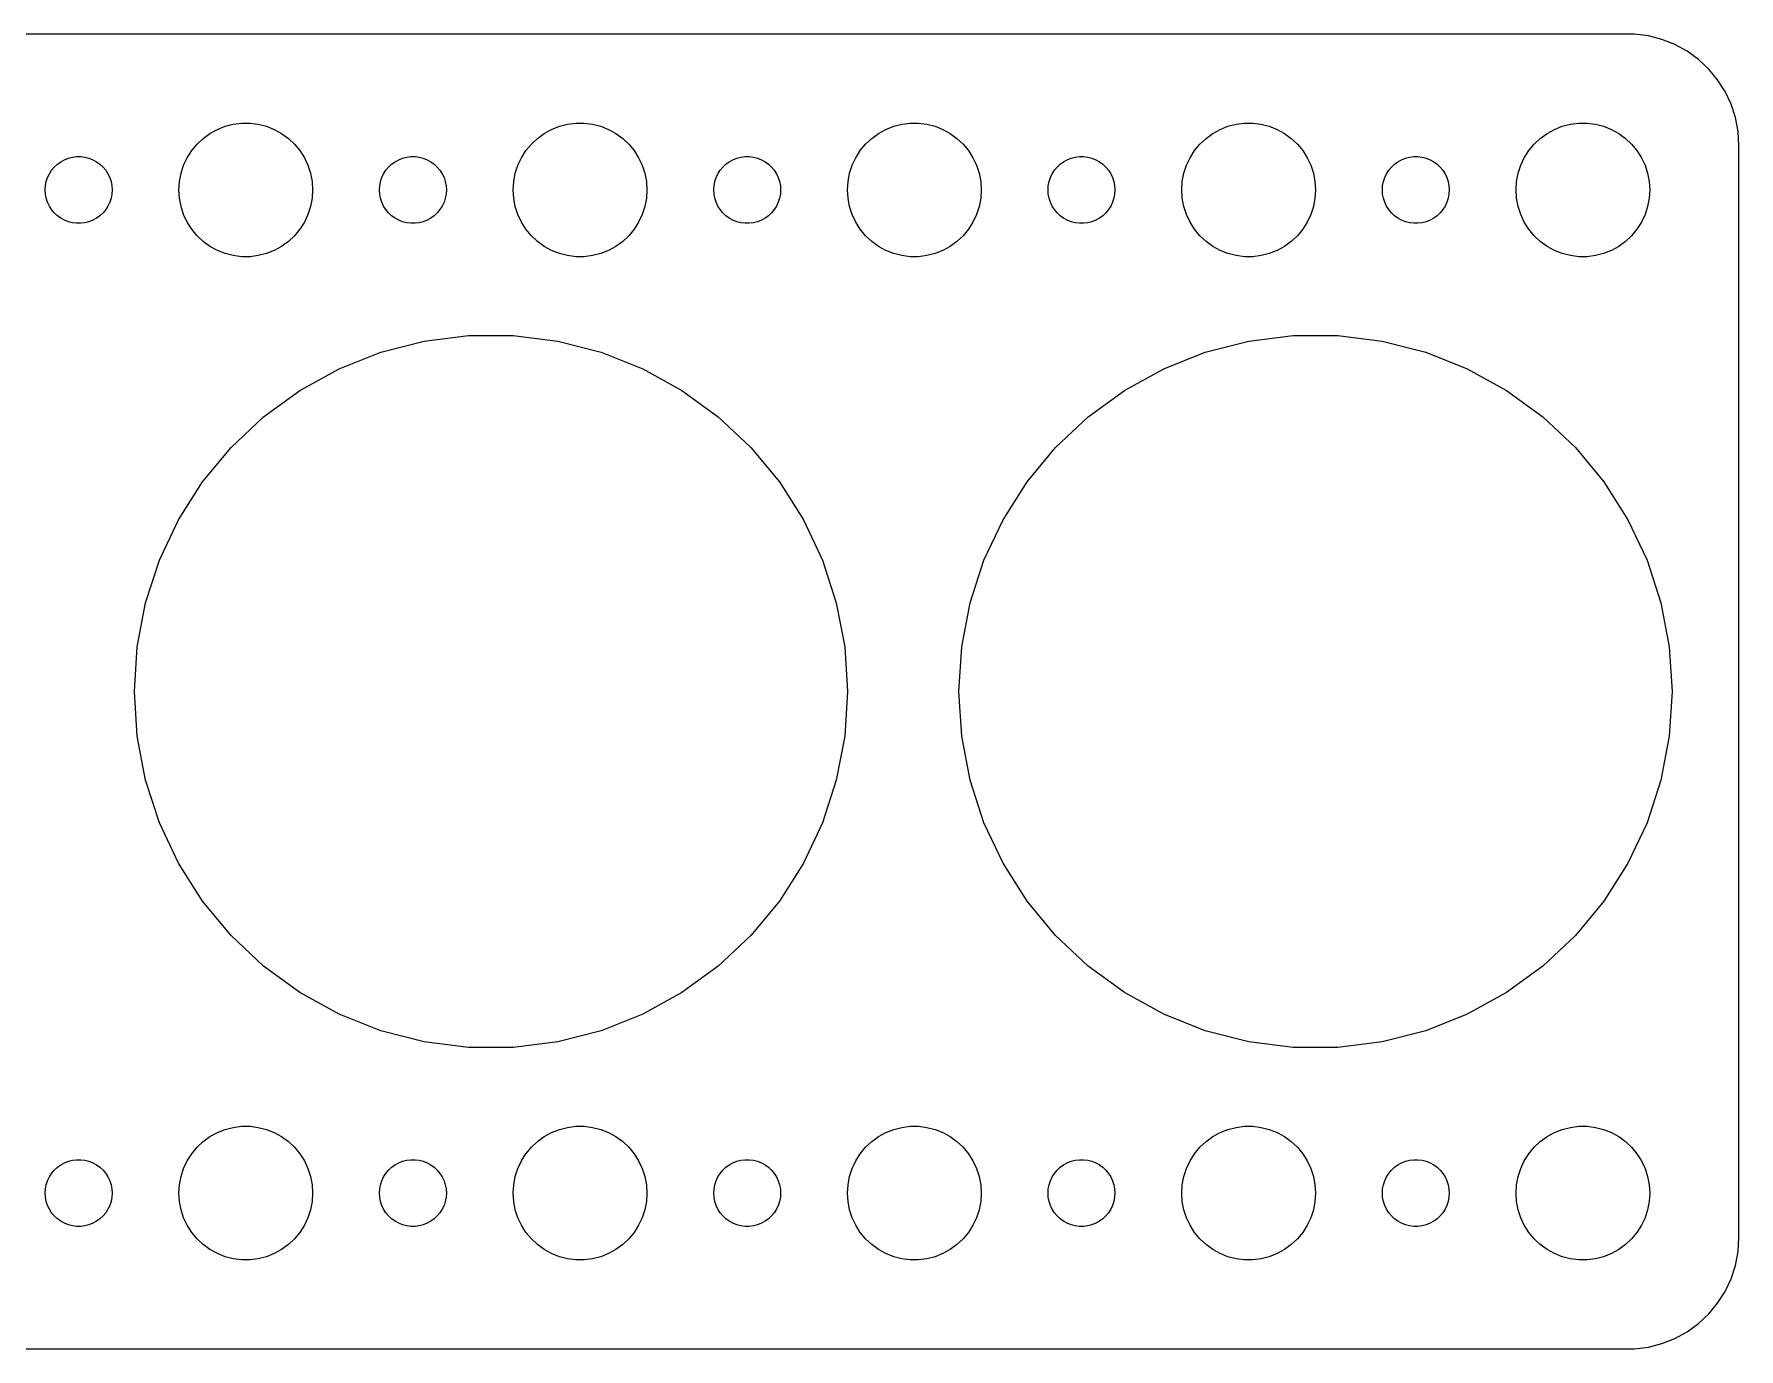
# Model space of a CAD drawing. Header units: metres. Extents: x -74 to 74, y -29 to 29.
# Drawn here: x -2 to 74.5, y -29.5 to 29.5 of the extents above; entities that cross this region are included whole.
import ezdxf

# ---------------------------------------------------------------- set-up
doc = ezdxf.new("R2010")
doc.units = ezdxf.units.M

msp = doc.modelspace()

# ---------------------------------------------------------------- linework, layer by layer
for p, q in [((69.8139, 29.4901), (-69.8139, 29.4901)), ((70.4369, 29.4114), (69.8139, 29.4901)), ((71.0451, 29.2553), (70.4369, 29.4114)), ((71.6289, 29.0241), (71.0451, 29.2553)), ((72.1791, 28.7216), (71.6289, 29.0241)), ((72.6871, 28.3526), (72.1791, 28.7216)), ((73.1448, 27.9227), (72.6871, 28.3526)), ((73.5451, 27.4389), (73.1448, 27.9227)), ((73.8815, 26.9088), (73.5451, 27.4389)), ((74.1489, 26.3406), (73.8815, 26.9088)), ((74.3429, 25.7434), (74.1489, 26.3406)), ((6.22266, 25.2145), (6.57294, 25.3532)), ((6.57294, 25.3532), (6.93785, 25.4469)), ((6.93785, 25.4469), (7.31161, 25.4941)), ((7.31161, 25.4941), (7.68837, 25.4941)), ((7.68837, 25.4941), (8.06213, 25.4469)), ((8.06213, 25.4469), (8.42705, 25.3532)), ((8.42705, 25.3532), (8.77733, 25.2145)), ((21.2227, 25.2145), (21.5729, 25.3532)), ((21.5729, 25.3532), (21.9379, 25.4469)), ((21.9379, 25.4469), (22.3116, 25.4941)), ((22.3116, 25.4941), (22.6884, 25.4941)), ((22.6884, 25.4941), (23.0621, 25.4469)), ((23.0621, 25.4469), (23.427, 25.3532)), ((23.427, 25.3532), (23.7773, 25.2145)), ((36.2227, 25.2145), (36.5729, 25.3532)), ((36.5729, 25.3532), (36.9379, 25.4469)), ((36.9379, 25.4469), (37.3116, 25.4941)), ((37.3116, 25.4941), (37.6884, 25.4941)), ((37.6884, 25.4941), (38.0621, 25.4469)), ((38.0621, 25.4469), (38.427, 25.3532)), ((38.427, 25.3532), (38.7773, 25.2145)), ((51.2227, 25.2145), (51.5729, 25.3532)), ((51.5729, 25.3532), (51.9379, 25.4469)), ((51.9379, 25.4469), (52.3116, 25.4941)), ((52.3116, 25.4941), (52.6884, 25.4941)), ((52.6884, 25.4941), (53.0621, 25.4469)), ((53.0621, 25.4469), (53.427, 25.3532)), ((53.427, 25.3532), (53.7773, 25.2145)), ((66.2227, 25.2145), (66.573, 25.3532)), ((66.573, 25.3532), (66.9379, 25.4469)), ((66.9379, 25.4469), (67.3116, 25.4941)), ((67.3116, 25.4941), (67.6884, 25.4941)), ((67.6884, 25.4941), (68.0621, 25.4469)), ((68.0621, 25.4469), (68.427, 25.3532)), ((68.427, 25.3532), (68.7773, 25.2145)), ((74.4606, 25.1267), (74.3429, 25.7434)), ((5.07294, 24.2634), (5.31308, 24.5536)), ((5.31308, 24.5536), (5.58772, 24.8115)), ((5.58772, 24.8115), (5.89252, 25.033)), ((5.89252, 25.033), (6.22266, 25.2145)), ((8.77733, 25.2145), (9.10747, 25.033)), ((9.10747, 25.033), (9.41226, 24.8115)), ((9.41226, 24.8115), (9.6869, 24.5536)), ((9.6869, 24.5536), (9.92705, 24.2634)), ((20.0729, 24.2634), (20.3131, 24.5536)), ((20.3131, 24.5536), (20.5877, 24.8115)), ((20.5877, 24.8115), (20.8925, 25.033)), ((20.8925, 25.033), (21.2227, 25.2145)), ((23.7773, 25.2145), (24.1075, 25.033)), ((24.1075, 25.033), (24.4123, 24.8115)), ((24.4123, 24.8115), (24.6869, 24.5536)), ((24.6869, 24.5536), (24.927, 24.2634)), ((35.0729, 24.2634), (35.3131, 24.5536)), ((35.3131, 24.5536), (35.5877, 24.8115)), ((35.5877, 24.8115), (35.8925, 25.033)), ((35.8925, 25.033), (36.2227, 25.2145)), ((38.7773, 25.2145), (39.1075, 25.033)), ((39.1075, 25.033), (39.4123, 24.8115)), ((39.4123, 24.8115), (39.6869, 24.5536)), ((39.6869, 24.5536), (39.927, 24.2634)), ((50.0729, 24.2634), (50.3131, 24.5536)), ((50.3131, 24.5536), (50.5877, 24.8115)), ((50.5877, 24.8115), (50.8925, 25.033)), ((50.8925, 25.033), (51.2227, 25.2145)), ((53.7773, 25.2145), (54.1075, 25.033)), ((54.1075, 25.033), (54.4123, 24.8115)), ((54.4123, 24.8115), (54.6869, 24.5536)), ((54.6869, 24.5536), (54.927, 24.2634)), ((65.073, 24.2634), (65.3131, 24.5536)), ((65.3131, 24.5536), (65.5877, 24.8115)), ((65.5877, 24.8115), (65.8925, 25.033)), ((65.8925, 25.033), (66.2227, 25.2145)), ((68.7773, 25.2145), (69.1075, 25.033)), ((69.1075, 25.033), (69.4123, 24.8115)), ((69.4123, 24.8115), (69.6869, 24.5536)), ((69.6869, 24.5536), (69.927, 24.2634)), ((74.5, 24.5), (74.4606, 25.1267)), ((74.5, -24.5), (74.5, 24.5)), ((-0.95613, 23.6558), (-0.80373, 23.7665)), ((-0.80373, 23.7665), (-0.63866, 23.8572)), ((-0.63866, 23.8572), (-0.46352, 23.9266)), ((-0.46352, 23.9266), (-0.28107, 23.9734)), ((-0.28107, 23.9734), (-0.09418, 23.997)), ((-0.09418, 23.997), (0.09418, 23.997)), ((0.09418, 23.997), (0.28107, 23.9734)), ((0.28107, 23.9734), (0.46352, 23.9266)), ((0.46352, 23.9266), (0.63866, 23.8572)), ((0.63866, 23.8572), (0.80373, 23.7665)), ((0.80373, 23.7665), (0.95613, 23.6558)), ((4.71066, 23.6044), (4.87108, 23.9453)), ((4.87108, 23.9453), (5.07294, 24.2634)), ((9.92705, 24.2634), (10.1289, 23.9453)), ((10.1289, 23.9453), (10.2893, 23.6044)), ((14.0439, 23.6558), (14.1963, 23.7665)), ((14.1963, 23.7665), (14.3613, 23.8572)), ((14.3613, 23.8572), (14.5365, 23.9266)), ((14.5365, 23.9266), (14.7189, 23.9734)), ((14.7189, 23.9734), (14.9058, 23.997)), ((14.9058, 23.997), (15.0942, 23.997)), ((15.0942, 23.997), (15.2811, 23.9734)), ((15.2811, 23.9734), (15.4635, 23.9266)), ((15.4635, 23.9266), (15.6387, 23.8572)), ((15.6387, 23.8572), (15.8037, 23.7665)), ((15.8037, 23.7665), (15.9561, 23.6558)), ((19.7107, 23.6044), (19.8711, 23.9453)), ((19.8711, 23.9453), (20.0729, 24.2634)), ((24.927, 24.2634), (25.1289, 23.9453)), ((25.1289, 23.9453), (25.2893, 23.6044)), ((29.0439, 23.6558), (29.1963, 23.7665)), ((29.1963, 23.7665), (29.3613, 23.8572)), ((29.3613, 23.8572), (29.5365, 23.9266)), ((29.5365, 23.9266), (29.7189, 23.9734)), ((29.7189, 23.9734), (29.9058, 23.997)), ((29.9058, 23.997), (30.0942, 23.997)), ((30.0942, 23.997), (30.2811, 23.9734)), ((30.2811, 23.9734), (30.4635, 23.9266)), ((30.4635, 23.9266), (30.6387, 23.8572)), ((30.6387, 23.8572), (30.8037, 23.7665)), ((30.8037, 23.7665), (30.9561, 23.6558)), ((34.7107, 23.6044), (34.8711, 23.9453)), ((34.8711, 23.9453), (35.0729, 24.2634)), ((39.927, 24.2634), (40.1289, 23.9453)), ((40.1289, 23.9453), (40.2893, 23.6044)), ((44.0439, 23.6558), (44.1963, 23.7665)), ((44.1963, 23.7665), (44.3613, 23.8572)), ((44.3613, 23.8572), (44.5365, 23.9266)), ((44.5365, 23.9266), (44.7189, 23.9734)), ((44.7189, 23.9734), (44.9058, 23.997)), ((44.9058, 23.997), (45.0942, 23.997)), ((45.0942, 23.997), (45.2811, 23.9734)), ((45.2811, 23.9734), (45.4635, 23.9266)), ((45.4635, 23.9266), (45.6387, 23.8572)), ((45.6387, 23.8572), (45.8037, 23.7665)), ((45.8037, 23.7665), (45.9561, 23.6558)), ((49.7107, 23.6044), (49.8711, 23.9453)), ((49.8711, 23.9453), (50.0729, 24.2634)), ((54.927, 24.2634), (55.1289, 23.9453)), ((55.1289, 23.9453), (55.2893, 23.6044)), ((59.0439, 23.6558), (59.1963, 23.7665)), ((59.1963, 23.7665), (59.3613, 23.8572)), ((59.3613, 23.8572), (59.5365, 23.9266)), ((59.5365, 23.9266), (59.7189, 23.9734)), ((59.7189, 23.9734), (59.9058, 23.997)), ((59.9058, 23.997), (60.0942, 23.997)), ((60.0942, 23.997), (60.2811, 23.9734)), ((60.2811, 23.9734), (60.4635, 23.9266)), ((60.4635, 23.9266), (60.6387, 23.8572)), ((60.6387, 23.8572), (60.8037, 23.7665)), ((60.8037, 23.7665), (60.9561, 23.6558)), ((64.7107, 23.6044), (64.8711, 23.9453)), ((64.8711, 23.9453), (65.073, 24.2634)), ((69.927, 24.2634), (70.1289, 23.9453)), ((70.1289, 23.9453), (70.2893, 23.6044)), ((-1.45287, 22.873), (-1.39465, 23.0522)), ((-1.39465, 23.0522), (-1.31445, 23.2226)), ((-1.31445, 23.2226), (-1.21352, 23.3817)), ((-1.21352, 23.3817), (-1.09344, 23.5268)), ((-1.09344, 23.5268), (-0.95613, 23.6558)), ((0.95613, 23.6558), (1.09344, 23.5268)), ((1.09344, 23.5268), (1.21352, 23.3817)), ((1.21352, 23.3817), (1.31445, 23.2226)), ((1.31445, 23.2226), (1.39465, 23.0522)), ((1.39465, 23.0522), (1.45287, 22.873)), ((4.52365, 22.876), (4.59424, 23.2461)), ((4.59424, 23.2461), (4.71066, 23.6044)), ((10.2893, 23.6044), (10.4057, 23.2461)), ((10.4057, 23.2461), (10.4763, 22.876)), ((13.5471, 22.873), (13.6053, 23.0522)), ((13.6053, 23.0522), (13.6855, 23.2226)), ((13.6855, 23.2226), (13.7865, 23.3817)), ((13.7865, 23.3817), (13.9065, 23.5268)), ((13.9065, 23.5268), (14.0439, 23.6558)), ((15.9561, 23.6558), (16.0934, 23.5268)), ((16.0934, 23.5268), (16.2135, 23.3817)), ((16.2135, 23.3817), (16.3145, 23.2226)), ((16.3145, 23.2226), (16.3947, 23.0522)), ((16.3947, 23.0522), (16.4529, 22.873)), ((19.5237, 22.876), (19.5942, 23.2461)), ((19.5942, 23.2461), (19.7107, 23.6044)), ((25.2893, 23.6044), (25.4057, 23.2461)), ((25.4057, 23.2461), (25.4763, 22.876)), ((28.5471, 22.873), (28.6053, 23.0522)), ((28.6053, 23.0522), (28.6855, 23.2226)), ((28.6855, 23.2226), (28.7865, 23.3817)), ((28.7865, 23.3817), (28.9065, 23.5268)), ((28.9065, 23.5268), (29.0439, 23.6558)), ((30.9561, 23.6558), (31.0934, 23.5268)), ((31.0934, 23.5268), (31.2135, 23.3817)), ((31.2135, 23.3817), (31.3145, 23.2226)), ((31.3145, 23.2226), (31.3947, 23.0522)), ((31.3947, 23.0522), (31.4529, 22.873)), ((34.5237, 22.876), (34.5942, 23.2461)), ((34.5942, 23.2461), (34.7107, 23.6044)), ((40.2893, 23.6044), (40.4057, 23.2461)), ((40.4057, 23.2461), (40.4763, 22.876)), ((43.5471, 22.873), (43.6053, 23.0522)), ((43.6053, 23.0522), (43.6855, 23.2226)), ((43.6855, 23.2226), (43.7865, 23.3817)), ((43.7865, 23.3817), (43.9065, 23.5268)), ((43.9065, 23.5268), (44.0439, 23.6558)), ((45.9561, 23.6558), (46.0934, 23.5268)), ((46.0934, 23.5268), (46.2135, 23.3817)), ((46.2135, 23.3817), (46.3145, 23.2226)), ((46.3145, 23.2226), (46.3947, 23.0522)), ((46.3947, 23.0522), (46.4529, 22.873)), ((49.5237, 22.876), (49.5942, 23.2461)), ((49.5942, 23.2461), (49.7107, 23.6044)), ((55.2893, 23.6044), (55.4057, 23.2461)), ((55.4057, 23.2461), (55.4763, 22.876)), ((58.5471, 22.873), (58.6053, 23.0522)), ((58.6053, 23.0522), (58.6855, 23.2226)), ((58.6855, 23.2226), (58.7865, 23.3817)), ((58.7865, 23.3817), (58.9065, 23.5268)), ((58.9065, 23.5268), (59.0439, 23.6558)), ((60.9561, 23.6558), (61.0934, 23.5268)), ((61.0934, 23.5268), (61.2135, 23.3817)), ((61.2135, 23.3817), (61.3145, 23.2226)), ((61.3145, 23.2226), (61.3947, 23.0522)), ((61.3947, 23.0522), (61.4529, 22.873)), ((64.5237, 22.876), (64.5943, 23.2461)), ((64.5943, 23.2461), (64.7107, 23.6044)), ((70.2893, 23.6044), (70.4057, 23.2461)), ((70.4057, 23.2461), (70.4763, 22.876)), ((-1.5, 22.5), (-1.48816, 22.688)), ((-1.48816, 22.312), (-1.5, 22.5)), ((-1.48816, 22.688), (-1.45287, 22.873)), ((-1.45287, 22.127), (-1.48816, 22.312)), ((1.45287, 22.873), (1.48816, 22.688)), ((1.48816, 22.312), (1.45287, 22.127)), ((1.48816, 22.688), (1.5, 22.5)), ((1.5, 22.5), (1.48816, 22.312)), ((4.5, 22.5), (4.52365, 22.876)), ((4.52365, 22.124), (4.5, 22.5)), ((10.4763, 22.876), (10.5, 22.5)), ((10.5, 22.5), (10.4763, 22.124)), ((13.5, 22.5), (13.5118, 22.688)), ((13.5118, 22.312), (13.5, 22.5)), ((13.5118, 22.688), (13.5471, 22.873)), ((13.5471, 22.127), (13.5118, 22.312)), ((16.4529, 22.873), (16.4882, 22.688)), ((16.4882, 22.312), (16.4529, 22.127)), ((16.4882, 22.688), (16.5, 22.5)), ((16.5, 22.5), (16.4882, 22.312)), ((19.5, 22.5), (19.5237, 22.876)), ((19.5237, 22.124), (19.5, 22.5)), ((25.4763, 22.876), (25.5, 22.5)), ((25.5, 22.5), (25.4763, 22.124)), ((28.5, 22.5), (28.5118, 22.688)), ((28.5118, 22.312), (28.5, 22.5)), ((28.5118, 22.688), (28.5471, 22.873)), ((28.5471, 22.127), (28.5118, 22.312)), ((31.4529, 22.873), (31.4882, 22.688)), ((31.4882, 22.312), (31.4529, 22.127)), ((31.4882, 22.688), (31.5, 22.5)), ((31.5, 22.5), (31.4882, 22.312)), ((34.5, 22.5), (34.5237, 22.876)), ((34.5237, 22.124), (34.5, 22.5)), ((40.4763, 22.876), (40.5, 22.5)), ((40.5, 22.5), (40.4763, 22.124)), ((43.5, 22.5), (43.5118, 22.688)), ((43.5118, 22.312), (43.5, 22.5)), ((43.5118, 22.688), (43.5471, 22.873)), ((43.5471, 22.127), (43.5118, 22.312)), ((46.4529, 22.873), (46.4882, 22.688)), ((46.4882, 22.312), (46.4529, 22.127)), ((46.4882, 22.688), (46.5, 22.5)), ((46.5, 22.5), (46.4882, 22.312)), ((49.5, 22.5), (49.5237, 22.876)), ((49.5237, 22.124), (49.5, 22.5)), ((55.4763, 22.876), (55.5, 22.5)), ((55.5, 22.5), (55.4763, 22.124)), ((58.5, 22.5), (58.5118, 22.688)), ((58.5118, 22.312), (58.5, 22.5)), ((58.5118, 22.688), (58.5471, 22.873)), ((58.5471, 22.127), (58.5118, 22.312)), ((61.4529, 22.873), (61.4882, 22.688)), ((61.4882, 22.312), (61.4529, 22.127)), ((61.4882, 22.688), (61.5, 22.5)), ((61.5, 22.5), (61.4882, 22.312)), ((64.5, 22.5), (64.5237, 22.876)), ((64.5237, 22.124), (64.5, 22.5)), ((70.4763, 22.876), (70.5, 22.5)), ((70.5, 22.5), (70.4763, 22.124)), ((-1.39465, 21.9478), (-1.45287, 22.127)), ((-1.31445, 21.7774), (-1.39465, 21.9478)), ((-1.21352, 21.6183), (-1.31445, 21.7774)), ((-1.09344, 21.4732), (-1.21352, 21.6183)), ((-0.95613, 21.3442), (-1.09344, 21.4732)), ((1.09344, 21.4732), (0.95613, 21.3442)), ((1.21352, 21.6183), (1.09344, 21.4732)), ((1.31445, 21.7774), (1.21352, 21.6183)), ((1.39465, 21.9478), (1.31445, 21.7774)), ((1.45287, 22.127), (1.39465, 21.9478)), ((4.59424, 21.7539), (4.52365, 22.124)), ((4.71066, 21.3956), (4.59424, 21.7539)), ((10.4057, 21.7539), (10.2893, 21.3956)), ((10.4763, 22.124), (10.4057, 21.7539)), ((13.6053, 21.9478), (13.5471, 22.127)), ((13.6855, 21.7774), (13.6053, 21.9478)), ((13.7865, 21.6183), (13.6855, 21.7774)), ((13.9065, 21.4732), (13.7865, 21.6183)), ((14.0439, 21.3442), (13.9065, 21.4732)), ((16.0934, 21.4732), (15.9561, 21.3442)), ((16.2135, 21.6183), (16.0934, 21.4732)), ((16.3145, 21.7774), (16.2135, 21.6183)), ((16.3947, 21.9478), (16.3145, 21.7774)), ((16.4529, 22.127), (16.3947, 21.9478)), ((19.5942, 21.7539), (19.5237, 22.124)), ((19.7107, 21.3956), (19.5942, 21.7539)), ((25.4057, 21.7539), (25.2893, 21.3956)), ((25.4763, 22.124), (25.4057, 21.7539)), ((28.6053, 21.9478), (28.5471, 22.127)), ((28.6855, 21.7774), (28.6053, 21.9478)), ((28.7865, 21.6183), (28.6855, 21.7774)), ((28.9065, 21.4732), (28.7865, 21.6183)), ((29.0439, 21.3442), (28.9065, 21.4732)), ((31.0934, 21.4732), (30.9561, 21.3442)), ((31.2135, 21.6183), (31.0934, 21.4732)), ((31.3145, 21.7774), (31.2135, 21.6183)), ((31.3947, 21.9478), (31.3145, 21.7774)), ((31.4529, 22.127), (31.3947, 21.9478)), ((34.5942, 21.7539), (34.5237, 22.124)), ((34.7107, 21.3956), (34.5942, 21.7539)), ((40.4057, 21.7539), (40.2893, 21.3956)), ((40.4763, 22.124), (40.4057, 21.7539)), ((43.6053, 21.9478), (43.5471, 22.127)), ((43.6855, 21.7774), (43.6053, 21.9478)), ((43.7865, 21.6183), (43.6855, 21.7774)), ((43.9065, 21.4732), (43.7865, 21.6183)), ((44.0439, 21.3442), (43.9065, 21.4732)), ((46.0934, 21.4732), (45.9561, 21.3442)), ((46.2135, 21.6183), (46.0934, 21.4732)), ((46.3145, 21.7774), (46.2135, 21.6183)), ((46.3947, 21.9478), (46.3145, 21.7774)), ((46.4529, 22.127), (46.3947, 21.9478)), ((49.5942, 21.7539), (49.5237, 22.124)), ((49.7107, 21.3956), (49.5942, 21.7539)), ((55.4057, 21.7539), (55.2893, 21.3956)), ((55.4763, 22.124), (55.4057, 21.7539)), ((58.6053, 21.9478), (58.5471, 22.127)), ((58.6855, 21.7774), (58.6053, 21.9478)), ((58.7865, 21.6183), (58.6855, 21.7774)), ((58.9065, 21.4732), (58.7865, 21.6183)), ((59.0439, 21.3442), (58.9065, 21.4732)), ((61.0934, 21.4732), (60.9561, 21.3442)), ((61.2135, 21.6183), (61.0934, 21.4732)), ((61.3145, 21.7774), (61.2135, 21.6183)), ((61.3947, 21.9478), (61.3145, 21.7774)), ((61.4529, 22.127), (61.3947, 21.9478)), ((64.5943, 21.7539), (64.5237, 22.124)), ((64.7107, 21.3956), (64.5943, 21.7539)), ((70.4057, 21.7539), (70.2893, 21.3956)), ((70.4763, 22.124), (70.4057, 21.7539)), ((-0.80373, 21.2335), (-0.95613, 21.3442)), ((-0.63866, 21.1427), (-0.80373, 21.2335)), ((-0.46352, 21.0734), (-0.63866, 21.1427)), ((-0.28107, 21.0266), (-0.46352, 21.0734)), ((-0.09418, 21.003), (-0.28107, 21.0266)), ((0.09418, 21.003), (-0.09418, 21.003)), ((0.28107, 21.0266), (0.09418, 21.003)), ((0.46352, 21.0734), (0.28107, 21.0266)), ((0.63866, 21.1427), (0.46352, 21.0734)), ((0.80373, 21.2335), (0.63866, 21.1427)), ((0.95613, 21.3442), (0.80373, 21.2335)), ((4.87108, 21.0547), (4.71066, 21.3956)), ((5.07294, 20.7366), (4.87108, 21.0547)), ((5.31308, 20.4464), (5.07294, 20.7366)), ((9.92705, 20.7366), (9.6869, 20.4464)), ((10.1289, 21.0547), (9.92705, 20.7366)), ((10.2893, 21.3956), (10.1289, 21.0547)), ((14.1963, 21.2335), (14.0439, 21.3442)), ((14.3613, 21.1427), (14.1963, 21.2335)), ((14.5365, 21.0734), (14.3613, 21.1427)), ((14.7189, 21.0266), (14.5365, 21.0734)), ((14.9058, 21.003), (14.7189, 21.0266)), ((15.0942, 21.003), (14.9058, 21.003)), ((15.2811, 21.0266), (15.0942, 21.003)), ((15.4635, 21.0734), (15.2811, 21.0266)), ((15.6387, 21.1427), (15.4635, 21.0734)), ((15.8037, 21.2335), (15.6387, 21.1427)), ((15.9561, 21.3442), (15.8037, 21.2335)), ((19.8711, 21.0547), (19.7107, 21.3956)), ((20.0729, 20.7366), (19.8711, 21.0547)), ((20.3131, 20.4464), (20.0729, 20.7366)), ((24.927, 20.7366), (24.6869, 20.4464)), ((25.1289, 21.0547), (24.927, 20.7366)), ((25.2893, 21.3956), (25.1289, 21.0547)), ((29.1963, 21.2335), (29.0439, 21.3442)), ((29.3613, 21.1427), (29.1963, 21.2335)), ((29.5365, 21.0734), (29.3613, 21.1427)), ((29.7189, 21.0266), (29.5365, 21.0734)), ((29.9058, 21.003), (29.7189, 21.0266)), ((30.0942, 21.003), (29.9058, 21.003)), ((30.2811, 21.0266), (30.0942, 21.003)), ((30.4635, 21.0734), (30.2811, 21.0266)), ((30.6387, 21.1427), (30.4635, 21.0734)), ((30.8037, 21.2335), (30.6387, 21.1427)), ((30.9561, 21.3442), (30.8037, 21.2335)), ((34.8711, 21.0547), (34.7107, 21.3956)), ((35.0729, 20.7366), (34.8711, 21.0547)), ((35.3131, 20.4464), (35.0729, 20.7366)), ((39.927, 20.7366), (39.6869, 20.4464)), ((40.1289, 21.0547), (39.927, 20.7366)), ((40.2893, 21.3956), (40.1289, 21.0547)), ((44.1963, 21.2335), (44.0439, 21.3442)), ((44.3613, 21.1427), (44.1963, 21.2335)), ((44.5365, 21.0734), (44.3613, 21.1427)), ((44.7189, 21.0266), (44.5365, 21.0734)), ((44.9058, 21.003), (44.7189, 21.0266)), ((45.0942, 21.003), (44.9058, 21.003)), ((45.2811, 21.0266), (45.0942, 21.003)), ((45.4635, 21.0734), (45.2811, 21.0266)), ((45.6387, 21.1427), (45.4635, 21.0734)), ((45.8037, 21.2335), (45.6387, 21.1427)), ((45.9561, 21.3442), (45.8037, 21.2335)), ((49.8711, 21.0547), (49.7107, 21.3956)), ((50.0729, 20.7366), (49.8711, 21.0547)), ((50.3131, 20.4464), (50.0729, 20.7366)), ((54.927, 20.7366), (54.6869, 20.4464)), ((55.1289, 21.0547), (54.927, 20.7366)), ((55.2893, 21.3956), (55.1289, 21.0547)), ((59.1963, 21.2335), (59.0439, 21.3442)), ((59.3613, 21.1427), (59.1963, 21.2335)), ((59.5365, 21.0734), (59.3613, 21.1427)), ((59.7189, 21.0266), (59.5365, 21.0734)), ((59.9058, 21.003), (59.7189, 21.0266)), ((60.0942, 21.003), (59.9058, 21.003)), ((60.2811, 21.0266), (60.0942, 21.003)), ((60.4635, 21.0734), (60.2811, 21.0266)), ((60.6387, 21.1427), (60.4635, 21.0734)), ((60.8037, 21.2335), (60.6387, 21.1427)), ((60.9561, 21.3442), (60.8037, 21.2335)), ((64.8711, 21.0547), (64.7107, 21.3956)), ((65.073, 20.7366), (64.8711, 21.0547)), ((65.3131, 20.4464), (65.073, 20.7366)), ((69.927, 20.7366), (69.6869, 20.4464)), ((70.1289, 21.0547), (69.927, 20.7366)), ((70.2893, 21.3956), (70.1289, 21.0547)), ((5.58772, 20.1884), (5.31308, 20.4464)), ((5.89252, 19.967), (5.58772, 20.1884)), ((6.22266, 19.7855), (5.89252, 19.967)), ((9.10747, 19.967), (8.77733, 19.7855)), ((9.41226, 20.1884), (9.10747, 19.967)), ((9.6869, 20.4464), (9.41226, 20.1884)), ((20.5877, 20.1884), (20.3131, 20.4464)), ((20.8925, 19.967), (20.5877, 20.1884)), ((21.2227, 19.7855), (20.8925, 19.967)), ((24.1075, 19.967), (23.7773, 19.7855)), ((24.4123, 20.1884), (24.1075, 19.967)), ((24.6869, 20.4464), (24.4123, 20.1884)), ((35.5877, 20.1884), (35.3131, 20.4464)), ((35.8925, 19.967), (35.5877, 20.1884)), ((36.2227, 19.7855), (35.8925, 19.967)), ((39.1075, 19.967), (38.7773, 19.7855)), ((39.4123, 20.1884), (39.1075, 19.967)), ((39.6869, 20.4464), (39.4123, 20.1884)), ((50.5877, 20.1884), (50.3131, 20.4464)), ((50.8925, 19.967), (50.5877, 20.1884)), ((51.2227, 19.7855), (50.8925, 19.967)), ((54.1075, 19.967), (53.7773, 19.7855)), ((54.4123, 20.1884), (54.1075, 19.967)), ((54.6869, 20.4464), (54.4123, 20.1884)), ((65.5877, 20.1884), (65.3131, 20.4464)), ((65.8925, 19.967), (65.5877, 20.1884)), ((66.2227, 19.7855), (65.8925, 19.967)), ((69.1075, 19.967), (68.7773, 19.7855)), ((69.4123, 20.1884), (69.1075, 19.967)), ((69.6869, 20.4464), (69.4123, 20.1884)), ((6.57294, 19.6468), (6.22266, 19.7855)), ((6.93785, 19.5531), (6.57294, 19.6468)), ((7.31161, 19.5059), (6.93785, 19.5531)), ((7.68837, 19.5059), (7.31161, 19.5059)), ((8.06213, 19.5531), (7.68837, 19.5059)), ((8.42705, 19.6468), (8.06213, 19.5531)), ((8.77733, 19.7855), (8.42705, 19.6468)), ((21.5729, 19.6468), (21.2227, 19.7855)), ((21.9379, 19.5531), (21.5729, 19.6468)), ((22.3116, 19.5059), (21.9379, 19.5531)), ((22.6884, 19.5059), (22.3116, 19.5059)), ((23.0621, 19.5531), (22.6884, 19.5059)), ((23.427, 19.6468), (23.0621, 19.5531)), ((23.7773, 19.7855), (23.427, 19.6468)), ((36.5729, 19.6468), (36.2227, 19.7855)), ((36.9379, 19.5531), (36.5729, 19.6468)), ((37.3116, 19.5059), (36.9379, 19.5531)), ((37.6884, 19.5059), (37.3116, 19.5059)), ((38.0621, 19.5531), (37.6884, 19.5059)), ((38.427, 19.6468), (38.0621, 19.5531)), ((38.7773, 19.7855), (38.427, 19.6468)), ((51.5729, 19.6468), (51.2227, 19.7855)), ((51.9379, 19.5531), (51.5729, 19.6468)), ((52.3116, 19.5059), (51.9379, 19.5531)), ((52.6884, 19.5059), (52.3116, 19.5059)), ((53.0621, 19.5531), (52.6884, 19.5059)), ((53.427, 19.6468), (53.0621, 19.5531)), ((53.7773, 19.7855), (53.427, 19.6468)), ((66.573, 19.6468), (66.2227, 19.7855)), ((66.9379, 19.5531), (66.573, 19.6468)), ((67.3116, 19.5059), (66.9379, 19.5531)), ((67.6884, 19.5059), (67.3116, 19.5059)), ((68.0621, 19.5531), (67.6884, 19.5059)), ((68.427, 19.6468), (68.0621, 19.5531)), ((68.7773, 19.7855), (68.427, 19.6468)), ((13.5557, 15.2169), (15.5019, 15.7166)), ((15.5019, 15.7166), (17.4953, 15.9684)), ((17.4953, 15.9684), (19.5046, 15.9684)), ((19.5046, 15.9684), (21.4981, 15.7166)), ((21.4981, 15.7166), (23.4443, 15.2169)), ((50.5557, 15.2169), (52.5019, 15.7166)), ((52.5019, 15.7166), (54.4953, 15.9684)), ((54.4953, 15.9684), (56.5046, 15.9684)), ((56.5046, 15.9684), (58.4981, 15.7166)), ((58.4981, 15.7166), (60.4443, 15.2169)), ((11.6875, 14.4772), (13.5557, 15.2169)), ((23.4443, 15.2169), (25.3125, 14.4772)), ((48.6875, 14.4772), (50.5557, 15.2169)), ((60.4443, 15.2169), (62.3125, 14.4772)), ((9.92676, 13.5092), (11.6875, 14.4772)), ((25.3125, 14.4772), (27.0732, 13.5092)), ((46.9268, 13.5092), (48.6875, 14.4772)), ((62.3125, 14.4772), (64.0732, 13.5092)), ((8.30121, 12.3282), (9.92676, 13.5092)), ((27.0732, 13.5092), (28.6988, 12.3282)), ((45.3012, 12.3282), (46.9268, 13.5092)), ((64.0732, 13.5092), (65.6988, 12.3282)), ((6.83649, 10.9527), (8.30121, 12.3282)), ((28.6988, 12.3282), (30.1635, 10.9527)), ((43.8365, 10.9527), (45.3012, 12.3282)), ((65.6988, 12.3282), (67.1635, 10.9527)), ((5.55573, 9.40456), (6.83649, 10.9527)), ((30.1635, 10.9527), (31.4443, 9.40456)), ((42.5557, 9.40456), (43.8365, 10.9527)), ((67.1635, 10.9527), (68.4443, 9.40456)), ((4.47908, 7.70805), (5.55573, 9.40456)), ((31.4443, 9.40456), (32.5209, 7.70805)), ((41.4791, 7.70805), (42.5557, 9.40456)), ((68.4443, 9.40456), (69.5209, 7.70805)), ((3.62357, 5.88998), (4.47908, 7.70805)), ((32.5209, 7.70805), (33.3764, 5.88998)), ((40.6236, 5.88998), (41.4791, 7.70805)), ((69.5209, 7.70805), (70.3764, 5.88998)), ((3.00266, 3.97903), (3.62357, 5.88998)), ((33.3764, 5.88998), (33.9973, 3.97903)), ((40.0027, 3.97903), (40.6236, 5.88998)), ((70.3764, 5.88998), (70.9973, 3.97903)), ((2.62616, 2.00533), (3.00266, 3.97903)), ((33.9973, 3.97903), (34.3738, 2.00533)), ((39.6262, 2.00533), (40.0027, 3.97903)), ((70.9973, 3.97903), (71.3738, 2.00533)), ((2.5, 0), (2.62616, 2.00533)), ((34.3738, 2.00533), (34.5, 0)), ((39.5, 0), (39.6262, 2.00533)), ((71.3738, 2.00533), (71.5, 0)), ((2.62616, -2.00533), (2.5, 0)), ((34.5, 0), (34.3738, -2.00533)), ((39.6262, -2.00533), (39.5, 0)), ((71.5, 0), (71.3738, -2.00533)), ((3.00266, -3.97903), (2.62616, -2.00533)), ((34.3738, -2.00533), (33.9973, -3.97903)), ((40.0027, -3.97903), (39.6262, -2.00533)), ((71.3738, -2.00533), (70.9973, -3.97903)), ((3.62357, -5.88998), (3.00266, -3.97903)), ((33.9973, -3.97903), (33.3764, -5.88998)), ((40.6236, -5.88998), (40.0027, -3.97903)), ((70.9973, -3.97903), (70.3764, -5.88998)), ((4.47908, -7.70805), (3.62357, -5.88998)), ((33.3764, -5.88998), (32.5209, -7.70805)), ((41.4791, -7.70805), (40.6236, -5.88998)), ((70.3764, -5.88998), (69.5209, -7.70805)), ((5.55573, -9.40456), (4.47908, -7.70805)), ((32.5209, -7.70805), (31.4443, -9.40456)), ((42.5557, -9.40456), (41.4791, -7.70805)), ((69.5209, -7.70805), (68.4443, -9.40456)), ((6.83649, -10.9527), (5.55573, -9.40456)), ((31.4443, -9.40456), (30.1635, -10.9527)), ((43.8365, -10.9527), (42.5557, -9.40456)), ((68.4443, -9.40456), (67.1635, -10.9527)), ((8.30121, -12.3282), (6.83649, -10.9527)), ((30.1635, -10.9527), (28.6988, -12.3282)), ((45.3012, -12.3282), (43.8365, -10.9527)), ((67.1635, -10.9527), (65.6988, -12.3282)), ((9.92676, -13.5092), (8.30121, -12.3282)), ((28.6988, -12.3282), (27.0732, -13.5092)), ((46.9268, -13.5092), (45.3012, -12.3282)), ((65.6988, -12.3282), (64.0732, -13.5092)), ((11.6875, -14.4772), (9.92676, -13.5092)), ((27.0732, -13.5092), (25.3125, -14.4772)), ((48.6875, -14.4772), (46.9268, -13.5092)), ((64.0732, -13.5092), (62.3125, -14.4772)), ((13.5557, -15.2169), (11.6875, -14.4772)), ((25.3125, -14.4772), (23.4443, -15.2169)), ((50.5557, -15.2169), (48.6875, -14.4772)), ((62.3125, -14.4772), (60.4443, -15.2169)), ((15.5019, -15.7166), (13.5557, -15.2169)), ((23.4443, -15.2169), (21.4981, -15.7166)), ((52.5019, -15.7166), (50.5557, -15.2169)), ((60.4443, -15.2169), (58.4981, -15.7166)), ((17.4953, -15.9684), (15.5019, -15.7166)), ((19.5046, -15.9684), (17.4953, -15.9684)), ((21.4981, -15.7166), (19.5046, -15.9684)), ((54.4953, -15.9684), (52.5019, -15.7166)), ((56.5046, -15.9684), (54.4953, -15.9684)), ((58.4981, -15.7166), (56.5046, -15.9684)), ((5.89252, -19.967), (6.22266, -19.7855)), ((6.22266, -19.7855), (6.57294, -19.6468)), ((6.57294, -19.6468), (6.93785, -19.5531)), ((6.93785, -19.5531), (7.31161, -19.5059)), ((7.31161, -19.5059), (7.68837, -19.5059)), ((7.68837, -19.5059), (8.06213, -19.5531)), ((8.06213, -19.5531), (8.42705, -19.6468)), ((8.42705, -19.6468), (8.77733, -19.7855)), ((8.77733, -19.7855), (9.10747, -19.967)), ((20.8925, -19.967), (21.2227, -19.7855)), ((21.2227, -19.7855), (21.5729, -19.6468)), ((21.5729, -19.6468), (21.9379, -19.5531)), ((21.9379, -19.5531), (22.3116, -19.5059)), ((22.3116, -19.5059), (22.6884, -19.5059)), ((22.6884, -19.5059), (23.0621, -19.5531)), ((23.0621, -19.5531), (23.427, -19.6468)), ((23.427, -19.6468), (23.7773, -19.7855)), ((23.7773, -19.7855), (24.1075, -19.967)), ((35.8925, -19.967), (36.2227, -19.7855)), ((36.2227, -19.7855), (36.5729, -19.6468)), ((36.5729, -19.6468), (36.9379, -19.5531)), ((36.9379, -19.5531), (37.3116, -19.5059)), ((37.3116, -19.5059), (37.6884, -19.5059)), ((37.6884, -19.5059), (38.0621, -19.5531)), ((38.0621, -19.5531), (38.427, -19.6468)), ((38.427, -19.6468), (38.7773, -19.7855)), ((38.7773, -19.7855), (39.1075, -19.967)), ((50.8925, -19.967), (51.2227, -19.7855)), ((51.2227, -19.7855), (51.5729, -19.6468)), ((51.5729, -19.6468), (51.9379, -19.5531)), ((51.9379, -19.5531), (52.3116, -19.5059)), ((52.3116, -19.5059), (52.6884, -19.5059)), ((52.6884, -19.5059), (53.0621, -19.5531)), ((53.0621, -19.5531), (53.427, -19.6468)), ((53.427, -19.6468), (53.7773, -19.7855)), ((53.7773, -19.7855), (54.1075, -19.967)), ((65.8925, -19.967), (66.2227, -19.7855)), ((66.2227, -19.7855), (66.573, -19.6468)), ((66.573, -19.6468), (66.9379, -19.5531)), ((66.9379, -19.5531), (67.3116, -19.5059)), ((67.3116, -19.5059), (67.6884, -19.5059)), ((67.6884, -19.5059), (68.0621, -19.5531)), ((68.0621, -19.5531), (68.427, -19.6468)), ((68.427, -19.6468), (68.7773, -19.7855)), ((68.7773, -19.7855), (69.1075, -19.967)), ((5.07294, -20.7366), (5.31308, -20.4464)), ((5.31308, -20.4464), (5.58772, -20.1884)), ((5.58772, -20.1884), (5.89252, -19.967)), ((9.10747, -19.967), (9.41226, -20.1884)), ((9.41226, -20.1884), (9.6869, -20.4464)), ((9.6869, -20.4464), (9.92705, -20.7366)), ((20.0729, -20.7366), (20.3131, -20.4464)), ((20.3131, -20.4464), (20.5877, -20.1884)), ((20.5877, -20.1884), (20.8925, -19.967)), ((24.1075, -19.967), (24.4123, -20.1884)), ((24.4123, -20.1884), (24.6869, -20.4464)), ((24.6869, -20.4464), (24.927, -20.7366)), ((35.0729, -20.7366), (35.3131, -20.4464)), ((35.3131, -20.4464), (35.5877, -20.1884)), ((35.5877, -20.1884), (35.8925, -19.967)), ((39.1075, -19.967), (39.4123, -20.1884)), ((39.4123, -20.1884), (39.6869, -20.4464)), ((39.6869, -20.4464), (39.927, -20.7366)), ((50.0729, -20.7366), (50.3131, -20.4464)), ((50.3131, -20.4464), (50.5877, -20.1884)), ((50.5877, -20.1884), (50.8925, -19.967)), ((54.1075, -19.967), (54.4123, -20.1884)), ((54.4123, -20.1884), (54.6869, -20.4464)), ((54.6869, -20.4464), (54.927, -20.7366)), ((65.073, -20.7366), (65.3131, -20.4464)), ((65.3131, -20.4464), (65.5877, -20.1884)), ((65.5877, -20.1884), (65.8925, -19.967)), ((69.1075, -19.967), (69.4123, -20.1884)), ((69.4123, -20.1884), (69.6869, -20.4464)), ((69.6869, -20.4464), (69.927, -20.7366)), ((-1.09344, -21.4732), (-0.95613, -21.3442)), ((-0.95613, -21.3442), (-0.80373, -21.2335)), ((-0.80373, -21.2335), (-0.63866, -21.1427)), ((-0.63866, -21.1427), (-0.46352, -21.0734)), ((-0.46352, -21.0734), (-0.28107, -21.0266)), ((-0.28107, -21.0266), (-0.09418, -21.003)), ((-0.09418, -21.003), (0.09418, -21.003)), ((0.09418, -21.003), (0.28107, -21.0266)), ((0.28107, -21.0266), (0.46352, -21.0734)), ((0.46352, -21.0734), (0.63866, -21.1427)), ((0.63866, -21.1427), (0.80373, -21.2335)), ((0.80373, -21.2335), (0.95613, -21.3442)), ((0.95613, -21.3442), (1.09344, -21.4732)), ((4.59424, -21.7539), (4.71066, -21.3956)), ((4.71066, -21.3956), (4.87108, -21.0547)), ((4.87108, -21.0547), (5.07294, -20.7366)), ((9.92705, -20.7366), (10.1289, -21.0547)), ((10.1289, -21.0547), (10.2893, -21.3956)), ((10.2893, -21.3956), (10.4057, -21.7539)), ((13.9065, -21.4732), (14.0439, -21.3442)), ((14.0439, -21.3442), (14.1963, -21.2335)), ((14.1963, -21.2335), (14.3613, -21.1427)), ((14.3613, -21.1427), (14.5365, -21.0734)), ((14.5365, -21.0734), (14.7189, -21.0266)), ((14.7189, -21.0266), (14.9058, -21.003)), ((14.9058, -21.003), (15.0942, -21.003)), ((15.0942, -21.003), (15.2811, -21.0266)), ((15.2811, -21.0266), (15.4635, -21.0734)), ((15.4635, -21.0734), (15.6387, -21.1427)), ((15.6387, -21.1427), (15.8037, -21.2335)), ((15.8037, -21.2335), (15.9561, -21.3442)), ((15.9561, -21.3442), (16.0934, -21.4732)), ((19.5942, -21.7539), (19.7107, -21.3956)), ((19.7107, -21.3956), (19.8711, -21.0547)), ((19.8711, -21.0547), (20.0729, -20.7366)), ((24.927, -20.7366), (25.1289, -21.0547)), ((25.1289, -21.0547), (25.2893, -21.3956)), ((25.2893, -21.3956), (25.4057, -21.7539)), ((28.9065, -21.4732), (29.0439, -21.3442)), ((29.0439, -21.3442), (29.1963, -21.2335)), ((29.1963, -21.2335), (29.3613, -21.1427)), ((29.3613, -21.1427), (29.5365, -21.0734)), ((29.5365, -21.0734), (29.7189, -21.0266)), ((29.7189, -21.0266), (29.9058, -21.003)), ((29.9058, -21.003), (30.0942, -21.003)), ((30.0942, -21.003), (30.2811, -21.0266)), ((30.2811, -21.0266), (30.4635, -21.0734)), ((30.4635, -21.0734), (30.6387, -21.1427)), ((30.6387, -21.1427), (30.8037, -21.2335)), ((30.8037, -21.2335), (30.9561, -21.3442)), ((30.9561, -21.3442), (31.0934, -21.4732)), ((34.5942, -21.7539), (34.7107, -21.3956)), ((34.7107, -21.3956), (34.8711, -21.0547)), ((34.8711, -21.0547), (35.0729, -20.7366)), ((39.927, -20.7366), (40.1289, -21.0547)), ((40.1289, -21.0547), (40.2893, -21.3956)), ((40.2893, -21.3956), (40.4057, -21.7539)), ((43.9065, -21.4732), (44.0439, -21.3442)), ((44.0439, -21.3442), (44.1963, -21.2335)), ((44.1963, -21.2335), (44.3613, -21.1427)), ((44.3613, -21.1427), (44.5365, -21.0734)), ((44.5365, -21.0734), (44.7189, -21.0266)), ((44.7189, -21.0266), (44.9058, -21.003)), ((44.9058, -21.003), (45.0942, -21.003)), ((45.0942, -21.003), (45.2811, -21.0266)), ((45.2811, -21.0266), (45.4635, -21.0734)), ((45.4635, -21.0734), (45.6387, -21.1427)), ((45.6387, -21.1427), (45.8037, -21.2335)), ((45.8037, -21.2335), (45.9561, -21.3442)), ((45.9561, -21.3442), (46.0934, -21.4732)), ((49.5942, -21.7539), (49.7107, -21.3956)), ((49.7107, -21.3956), (49.8711, -21.0547)), ((49.8711, -21.0547), (50.0729, -20.7366)), ((54.927, -20.7366), (55.1289, -21.0547)), ((55.1289, -21.0547), (55.2893, -21.3956)), ((55.2893, -21.3956), (55.4057, -21.7539)), ((58.9065, -21.4732), (59.0439, -21.3442)), ((59.0439, -21.3442), (59.1963, -21.2335)), ((59.1963, -21.2335), (59.3613, -21.1427)), ((59.3613, -21.1427), (59.5365, -21.0734)), ((59.5365, -21.0734), (59.7189, -21.0266)), ((59.7189, -21.0266), (59.9058, -21.003)), ((59.9058, -21.003), (60.0942, -21.003)), ((60.0942, -21.003), (60.2811, -21.0266)), ((60.2811, -21.0266), (60.4635, -21.0734)), ((60.4635, -21.0734), (60.6387, -21.1427)), ((60.6387, -21.1427), (60.8037, -21.2335)), ((60.8037, -21.2335), (60.9561, -21.3442)), ((60.9561, -21.3442), (61.0934, -21.4732)), ((64.5943, -21.7539), (64.7107, -21.3956)), ((64.7107, -21.3956), (64.8711, -21.0547)), ((64.8711, -21.0547), (65.073, -20.7366)), ((69.927, -20.7366), (70.1289, -21.0547)), ((70.1289, -21.0547), (70.2893, -21.3956)), ((70.2893, -21.3956), (70.4057, -21.7539)), ((-1.48816, -22.312), (-1.45287, -22.127)), ((-1.45287, -22.127), (-1.39465, -21.9478)), ((-1.39465, -21.9478), (-1.31445, -21.7774)), ((-1.31445, -21.7774), (-1.21352, -21.6183)), ((-1.21352, -21.6183), (-1.09344, -21.4732)), ((1.09344, -21.4732), (1.21352, -21.6183)), ((1.21352, -21.6183), (1.31445, -21.7774)), ((1.31445, -21.7774), (1.39465, -21.9478)), ((1.39465, -21.9478), (1.45287, -22.127)), ((1.45287, -22.127), (1.48816, -22.312)), ((4.5, -22.5), (4.52365, -22.124)), ((4.52365, -22.124), (4.59424, -21.7539)), ((10.4057, -21.7539), (10.4763, -22.124)), ((10.4763, -22.124), (10.5, -22.5)), ((13.5118, -22.312), (13.5471, -22.127)), ((13.5471, -22.127), (13.6053, -21.9478)), ((13.6053, -21.9478), (13.6855, -21.7774)), ((13.6855, -21.7774), (13.7865, -21.6183)), ((13.7865, -21.6183), (13.9065, -21.4732)), ((16.0934, -21.4732), (16.2135, -21.6183)), ((16.2135, -21.6183), (16.3145, -21.7774)), ((16.3145, -21.7774), (16.3947, -21.9478)), ((16.3947, -21.9478), (16.4529, -22.127)), ((16.4529, -22.127), (16.4882, -22.312)), ((19.5, -22.5), (19.5237, -22.124)), ((19.5237, -22.124), (19.5942, -21.7539)), ((25.4057, -21.7539), (25.4763, -22.124)), ((25.4763, -22.124), (25.5, -22.5)), ((28.5118, -22.312), (28.5471, -22.127)), ((28.5471, -22.127), (28.6053, -21.9478)), ((28.6053, -21.9478), (28.6855, -21.7774)), ((28.6855, -21.7774), (28.7865, -21.6183)), ((28.7865, -21.6183), (28.9065, -21.4732)), ((31.0934, -21.4732), (31.2135, -21.6183)), ((31.2135, -21.6183), (31.3145, -21.7774)), ((31.3145, -21.7774), (31.3947, -21.9478)), ((31.3947, -21.9478), (31.4529, -22.127)), ((31.4529, -22.127), (31.4882, -22.312)), ((34.5, -22.5), (34.5237, -22.124)), ((34.5237, -22.124), (34.5942, -21.7539)), ((40.4057, -21.7539), (40.4763, -22.124)), ((40.4763, -22.124), (40.5, -22.5)), ((43.5118, -22.312), (43.5471, -22.127)), ((43.5471, -22.127), (43.6053, -21.9478)), ((43.6053, -21.9478), (43.6855, -21.7774)), ((43.6855, -21.7774), (43.7865, -21.6183)), ((43.7865, -21.6183), (43.9065, -21.4732)), ((46.0934, -21.4732), (46.2135, -21.6183)), ((46.2135, -21.6183), (46.3145, -21.7774)), ((46.3145, -21.7774), (46.3947, -21.9478)), ((46.3947, -21.9478), (46.4529, -22.127)), ((46.4529, -22.127), (46.4882, -22.312)), ((49.5, -22.5), (49.5237, -22.124)), ((49.5237, -22.124), (49.5942, -21.7539)), ((55.4057, -21.7539), (55.4763, -22.124)), ((55.4763, -22.124), (55.5, -22.5)), ((58.5118, -22.312), (58.5471, -22.127)), ((58.5471, -22.127), (58.6053, -21.9478)), ((58.6053, -21.9478), (58.6855, -21.7774)), ((58.6855, -21.7774), (58.7865, -21.6183)), ((58.7865, -21.6183), (58.9065, -21.4732)), ((61.0934, -21.4732), (61.2135, -21.6183)), ((61.2135, -21.6183), (61.3145, -21.7774)), ((61.3145, -21.7774), (61.3947, -21.9478)), ((61.3947, -21.9478), (61.4529, -22.127)), ((61.4529, -22.127), (61.4882, -22.312)), ((64.5, -22.5), (64.5237, -22.124)), ((64.5237, -22.124), (64.5943, -21.7539)), ((70.4057, -21.7539), (70.4763, -22.124)), ((70.4763, -22.124), (70.5, -22.5)), ((-1.5, -22.5), (-1.48816, -22.312)), ((-1.48816, -22.688), (-1.5, -22.5)), ((-1.45287, -22.873), (-1.48816, -22.688)), ((-1.39465, -23.0522), (-1.45287, -22.873)), ((1.45287, -22.873), (1.39465, -23.0522)), ((1.48816, -22.688), (1.45287, -22.873)), ((1.48816, -22.312), (1.5, -22.5)), ((1.5, -22.5), (1.48816, -22.688)), ((4.52365, -22.876), (4.5, -22.5)), ((4.59424, -23.2461), (4.52365, -22.876)), ((10.4763, -22.876), (10.4057, -23.2461)), ((10.5, -22.5), (10.4763, -22.876)), ((13.5, -22.5), (13.5118, -22.312)), ((13.5118, -22.688), (13.5, -22.5)), ((13.5471, -22.873), (13.5118, -22.688)), ((13.6053, -23.0522), (13.5471, -22.873)), ((16.4529, -22.873), (16.3947, -23.0522)), ((16.4882, -22.688), (16.4529, -22.873)), ((16.4882, -22.312), (16.5, -22.5)), ((16.5, -22.5), (16.4882, -22.688)), ((19.5237, -22.876), (19.5, -22.5)), ((19.5942, -23.2461), (19.5237, -22.876)), ((25.4763, -22.876), (25.4057, -23.2461)), ((25.5, -22.5), (25.4763, -22.876)), ((28.5, -22.5), (28.5118, -22.312)), ((28.5118, -22.688), (28.5, -22.5)), ((28.5471, -22.873), (28.5118, -22.688)), ((28.6053, -23.0522), (28.5471, -22.873)), ((31.4529, -22.873), (31.3947, -23.0522)), ((31.4882, -22.688), (31.4529, -22.873)), ((31.4882, -22.312), (31.5, -22.5)), ((31.5, -22.5), (31.4882, -22.688)), ((34.5237, -22.876), (34.5, -22.5)), ((34.5942, -23.2461), (34.5237, -22.876)), ((40.4763, -22.876), (40.4057, -23.2461)), ((40.5, -22.5), (40.4763, -22.876)), ((43.5, -22.5), (43.5118, -22.312)), ((43.5118, -22.688), (43.5, -22.5)), ((43.5471, -22.873), (43.5118, -22.688)), ((43.6053, -23.0522), (43.5471, -22.873)), ((46.4529, -22.873), (46.3947, -23.0522)), ((46.4882, -22.688), (46.4529, -22.873)), ((46.4882, -22.312), (46.5, -22.5)), ((46.5, -22.5), (46.4882, -22.688)), ((49.5237, -22.876), (49.5, -22.5)), ((49.5942, -23.2461), (49.5237, -22.876)), ((55.4763, -22.876), (55.4057, -23.2461)), ((55.5, -22.5), (55.4763, -22.876)), ((58.5, -22.5), (58.5118, -22.312)), ((58.5118, -22.688), (58.5, -22.5)), ((58.5471, -22.873), (58.5118, -22.688)), ((58.6053, -23.0522), (58.5471, -22.873)), ((61.4529, -22.873), (61.3947, -23.0522)), ((61.4882, -22.688), (61.4529, -22.873)), ((61.4882, -22.312), (61.5, -22.5)), ((61.5, -22.5), (61.4882, -22.688)), ((64.5237, -22.876), (64.5, -22.5)), ((64.5943, -23.2461), (64.5237, -22.876)), ((70.4763, -22.876), (70.4057, -23.2461)), ((70.5, -22.5), (70.4763, -22.876)), ((-1.31445, -23.2226), (-1.39465, -23.0522)), ((-1.21352, -23.3817), (-1.31445, -23.2226)), ((-1.09344, -23.5268), (-1.21352, -23.3817)), ((-0.95613, -23.6558), (-1.09344, -23.5268)), ((-0.80373, -23.7665), (-0.95613, -23.6558)), ((0.95613, -23.6558), (0.80373, -23.7665)), ((1.09344, -23.5268), (0.95613, -23.6558)), ((1.21352, -23.3817), (1.09344, -23.5268)), ((1.31445, -23.2226), (1.21352, -23.3817)), ((1.39465, -23.0522), (1.31445, -23.2226)), ((4.71066, -23.6044), (4.59424, -23.2461)), ((4.87108, -23.9453), (4.71066, -23.6044)), ((10.2893, -23.6044), (10.1289, -23.9453)), ((10.4057, -23.2461), (10.2893, -23.6044)), ((13.6855, -23.2226), (13.6053, -23.0522)), ((13.7865, -23.3817), (13.6855, -23.2226)), ((13.9065, -23.5268), (13.7865, -23.3817)), ((14.0439, -23.6558), (13.9065, -23.5268)), ((14.1963, -23.7665), (14.0439, -23.6558)), ((15.9561, -23.6558), (15.8037, -23.7665)), ((16.0934, -23.5268), (15.9561, -23.6558)), ((16.2135, -23.3817), (16.0934, -23.5268)), ((16.3145, -23.2226), (16.2135, -23.3817)), ((16.3947, -23.0522), (16.3145, -23.2226)), ((19.7107, -23.6044), (19.5942, -23.2461)), ((19.8711, -23.9453), (19.7107, -23.6044)), ((25.2893, -23.6044), (25.1289, -23.9453)), ((25.4057, -23.2461), (25.2893, -23.6044)), ((28.6855, -23.2226), (28.6053, -23.0522)), ((28.7865, -23.3817), (28.6855, -23.2226)), ((28.9065, -23.5268), (28.7865, -23.3817)), ((29.0439, -23.6558), (28.9065, -23.5268)), ((29.1963, -23.7665), (29.0439, -23.6558)), ((30.9561, -23.6558), (30.8037, -23.7665)), ((31.0934, -23.5268), (30.9561, -23.6558)), ((31.2135, -23.3817), (31.0934, -23.5268)), ((31.3145, -23.2226), (31.2135, -23.3817)), ((31.3947, -23.0522), (31.3145, -23.2226)), ((34.7107, -23.6044), (34.5942, -23.2461)), ((34.8711, -23.9453), (34.7107, -23.6044)), ((40.2893, -23.6044), (40.1289, -23.9453)), ((40.4057, -23.2461), (40.2893, -23.6044)), ((43.6855, -23.2226), (43.6053, -23.0522)), ((43.7865, -23.3817), (43.6855, -23.2226)), ((43.9065, -23.5268), (43.7865, -23.3817)), ((44.0439, -23.6558), (43.9065, -23.5268)), ((44.1963, -23.7665), (44.0439, -23.6558)), ((45.9561, -23.6558), (45.8037, -23.7665)), ((46.0934, -23.5268), (45.9561, -23.6558)), ((46.2135, -23.3817), (46.0934, -23.5268)), ((46.3145, -23.2226), (46.2135, -23.3817)), ((46.3947, -23.0522), (46.3145, -23.2226)), ((49.7107, -23.6044), (49.5942, -23.2461)), ((49.8711, -23.9453), (49.7107, -23.6044)), ((55.2893, -23.6044), (55.1289, -23.9453)), ((55.4057, -23.2461), (55.2893, -23.6044)), ((58.6855, -23.2226), (58.6053, -23.0522)), ((58.7865, -23.3817), (58.6855, -23.2226)), ((58.9065, -23.5268), (58.7865, -23.3817)), ((59.0439, -23.6558), (58.9065, -23.5268)), ((59.1963, -23.7665), (59.0439, -23.6558)), ((60.9561, -23.6558), (60.8037, -23.7665)), ((61.0934, -23.5268), (60.9561, -23.6558)), ((61.2135, -23.3817), (61.0934, -23.5268)), ((61.3145, -23.2226), (61.2135, -23.3817)), ((61.3947, -23.0522), (61.3145, -23.2226)), ((64.7107, -23.6044), (64.5943, -23.2461)), ((64.8711, -23.9453), (64.7107, -23.6044)), ((70.2893, -23.6044), (70.1289, -23.9453)), ((70.4057, -23.2461), (70.2893, -23.6044)), ((-0.63866, -23.8572), (-0.80373, -23.7665)), ((-0.46352, -23.9266), (-0.63866, -23.8572)), ((-0.28107, -23.9734), (-0.46352, -23.9266)), ((-0.09418, -23.997), (-0.28107, -23.9734)), ((0.09418, -23.997), (-0.09418, -23.997)), ((0.28107, -23.9734), (0.09418, -23.997)), ((0.46352, -23.9266), (0.28107, -23.9734)), ((0.63866, -23.8572), (0.46352, -23.9266)), ((0.80373, -23.7665), (0.63866, -23.8572)), ((5.07294, -24.2634), (4.87108, -23.9453)), ((5.31308, -24.5536), (5.07294, -24.2634)), ((9.92705, -24.2634), (9.6869, -24.5536)), ((10.1289, -23.9453), (9.92705, -24.2634)), ((14.3613, -23.8572), (14.1963, -23.7665)), ((14.5365, -23.9266), (14.3613, -23.8572)), ((14.7189, -23.9734), (14.5365, -23.9266)), ((14.9058, -23.997), (14.7189, -23.9734)), ((15.0942, -23.997), (14.9058, -23.997)), ((15.2811, -23.9734), (15.0942, -23.997)), ((15.4635, -23.9266), (15.2811, -23.9734)), ((15.6387, -23.8572), (15.4635, -23.9266)), ((15.8037, -23.7665), (15.6387, -23.8572)), ((20.0729, -24.2634), (19.8711, -23.9453)), ((20.3131, -24.5536), (20.0729, -24.2634)), ((24.927, -24.2634), (24.6869, -24.5536)), ((25.1289, -23.9453), (24.927, -24.2634)), ((29.3613, -23.8572), (29.1963, -23.7665)), ((29.5365, -23.9266), (29.3613, -23.8572)), ((29.7189, -23.9734), (29.5365, -23.9266)), ((29.9058, -23.997), (29.7189, -23.9734)), ((30.0942, -23.997), (29.9058, -23.997)), ((30.2811, -23.9734), (30.0942, -23.997)), ((30.4635, -23.9266), (30.2811, -23.9734)), ((30.6387, -23.8572), (30.4635, -23.9266)), ((30.8037, -23.7665), (30.6387, -23.8572)), ((35.0729, -24.2634), (34.8711, -23.9453)), ((35.3131, -24.5536), (35.0729, -24.2634)), ((39.927, -24.2634), (39.6869, -24.5536)), ((40.1289, -23.9453), (39.927, -24.2634)), ((44.3613, -23.8572), (44.1963, -23.7665)), ((44.5365, -23.9266), (44.3613, -23.8572)), ((44.7189, -23.9734), (44.5365, -23.9266)), ((44.9058, -23.997), (44.7189, -23.9734)), ((45.0942, -23.997), (44.9058, -23.997)), ((45.2811, -23.9734), (45.0942, -23.997)), ((45.4635, -23.9266), (45.2811, -23.9734)), ((45.6387, -23.8572), (45.4635, -23.9266)), ((45.8037, -23.7665), (45.6387, -23.8572)), ((50.0729, -24.2634), (49.8711, -23.9453)), ((50.3131, -24.5536), (50.0729, -24.2634)), ((54.927, -24.2634), (54.6869, -24.5536)), ((55.1289, -23.9453), (54.927, -24.2634)), ((59.3613, -23.8572), (59.1963, -23.7665)), ((59.5365, -23.9266), (59.3613, -23.8572)), ((59.7189, -23.9734), (59.5365, -23.9266)), ((59.9058, -23.997), (59.7189, -23.9734)), ((60.0942, -23.997), (59.9058, -23.997)), ((60.2811, -23.9734), (60.0942, -23.997)), ((60.4635, -23.9266), (60.2811, -23.9734)), ((60.6387, -23.8572), (60.4635, -23.9266)), ((60.8037, -23.7665), (60.6387, -23.8572)), ((65.073, -24.2634), (64.8711, -23.9453)), ((65.3131, -24.5536), (65.073, -24.2634)), ((69.927, -24.2634), (69.6869, -24.5536)), ((70.1289, -23.9453), (69.927, -24.2634)), ((5.58772, -24.8115), (5.31308, -24.5536)), ((5.89252, -25.033), (5.58772, -24.8115)), ((6.22266, -25.2145), (5.89252, -25.033)), ((6.57294, -25.3532), (6.22266, -25.2145)), ((8.77733, -25.2145), (8.42705, -25.3532)), ((9.10747, -25.033), (8.77733, -25.2145)), ((9.41226, -24.8115), (9.10747, -25.033)), ((9.6869, -24.5536), (9.41226, -24.8115)), ((20.5877, -24.8115), (20.3131, -24.5536)), ((20.8925, -25.033), (20.5877, -24.8115)), ((21.2227, -25.2145), (20.8925, -25.033)), ((21.5729, -25.3532), (21.2227, -25.2145)), ((23.7773, -25.2145), (23.427, -25.3532)), ((24.1075, -25.033), (23.7773, -25.2145)), ((24.4123, -24.8115), (24.1075, -25.033)), ((24.6869, -24.5536), (24.4123, -24.8115)), ((35.5877, -24.8115), (35.3131, -24.5536)), ((35.8925, -25.033), (35.5877, -24.8115)), ((36.2227, -25.2145), (35.8925, -25.033)), ((36.5729, -25.3532), (36.2227, -25.2145)), ((38.7773, -25.2145), (38.427, -25.3532)), ((39.1075, -25.033), (38.7773, -25.2145)), ((39.4123, -24.8115), (39.1075, -25.033)), ((39.6869, -24.5536), (39.4123, -24.8115)), ((50.5877, -24.8115), (50.3131, -24.5536)), ((50.8925, -25.033), (50.5877, -24.8115)), ((51.2227, -25.2145), (50.8925, -25.033)), ((51.5729, -25.3532), (51.2227, -25.2145)), ((53.7773, -25.2145), (53.427, -25.3532)), ((54.1075, -25.033), (53.7773, -25.2145)), ((54.4123, -24.8115), (54.1075, -25.033)), ((54.6869, -24.5536), (54.4123, -24.8115)), ((65.5877, -24.8115), (65.3131, -24.5536)), ((65.8925, -25.033), (65.5877, -24.8115)), ((66.2227, -25.2145), (65.8925, -25.033)), ((66.573, -25.3532), (66.2227, -25.2145)), ((68.7773, -25.2145), (68.427, -25.3532)), ((69.1075, -25.033), (68.7773, -25.2145)), ((69.4123, -24.8115), (69.1075, -25.033)), ((69.6869, -24.5536), (69.4123, -24.8115)), ((74.3429, -25.7434), (74.4606, -25.1267)), ((74.4606, -25.1267), (74.5, -24.5)), ((6.93785, -25.4469), (6.57294, -25.3532)), ((7.31161, -25.4941), (6.93785, -25.4469)), ((7.68837, -25.4941), (7.31161, -25.4941)), ((8.06213, -25.4469), (7.68837, -25.4941)), ((8.42705, -25.3532), (8.06213, -25.4469)), ((21.9379, -25.4469), (21.5729, -25.3532)), ((22.3116, -25.4941), (21.9379, -25.4469)), ((22.6884, -25.4941), (22.3116, -25.4941)), ((23.0621, -25.4469), (22.6884, -25.4941)), ((23.427, -25.3532), (23.0621, -25.4469)), ((36.9379, -25.4469), (36.5729, -25.3532)), ((37.3116, -25.4941), (36.9379, -25.4469)), ((37.6884, -25.4941), (37.3116, -25.4941)), ((38.0621, -25.4469), (37.6884, -25.4941)), ((38.427, -25.3532), (38.0621, -25.4469)), ((51.9379, -25.4469), (51.5729, -25.3532)), ((52.3116, -25.4941), (51.9379, -25.4469)), ((52.6884, -25.4941), (52.3116, -25.4941)), ((53.0621, -25.4469), (52.6884, -25.4941)), ((53.427, -25.3532), (53.0621, -25.4469)), ((66.9379, -25.4469), (66.573, -25.3532)), ((67.3116, -25.4941), (66.9379, -25.4469)), ((67.6884, -25.4941), (67.3116, -25.4941)), ((68.0621, -25.4469), (67.6884, -25.4941)), ((68.427, -25.3532), (68.0621, -25.4469)), ((74.1489, -26.3406), (74.3429, -25.7434)), ((73.8815, -26.9088), (74.1489, -26.3406)), ((73.1448, -27.9227), (73.5451, -27.4389)), ((73.5451, -27.4389), (73.8815, -26.9088)), ((72.6871, -28.3526), (73.1448, -27.9227)), ((71.0451, -29.2553), (71.6289, -29.0241)), ((71.6289, -29.0241), (72.1791, -28.7216)), ((72.1791, -28.7216), (72.6871, -28.3526)), ((-69.8139, -29.4901), (69.8139, -29.4901)), ((69.8139, -29.4901), (70.4369, -29.4114)), ((70.4369, -29.4114), (71.0451, -29.2553))]:
    msp.add_line(p, q)

doc.saveas('drawing.dxf')
